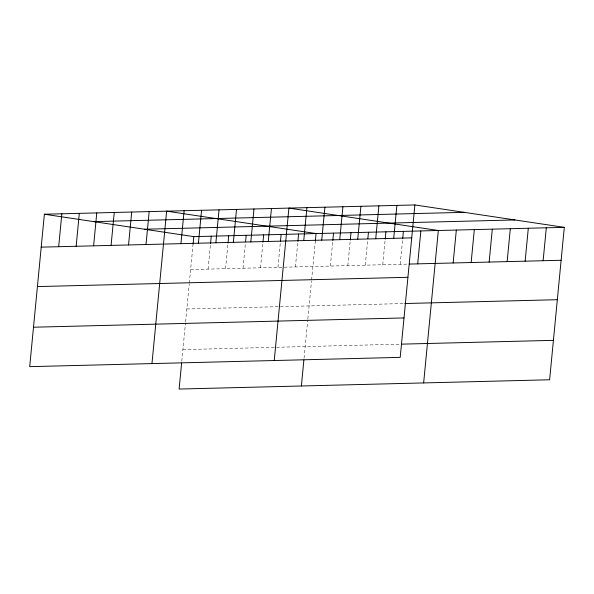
<?xml version="1.0" encoding="UTF-8"?>
<svg xmlns="http://www.w3.org/2000/svg" width="594" height="594" viewBox="0 0 594 594"><rect width="100%" height="100%" fill="white"/><g stroke="black" fill="none" stroke-linecap="round" stroke-linejoin="round"><path stroke-width="0.45" stroke-dasharray="2.97 2.23" d="M181.786 361.271L185.491 322.839M185.58 321.911L189.241 283.887M189.33 282.996L193.087 243.941M208.086 269.112L210.469 244.416M225.557 268.674L227.933 243.978M243.02 268.236L245.485 242.627M260.491 267.797L262.867 243.109M277.955 267.359L280.42 241.758M295.418 266.921L297.802 242.233M304.054 358.212L307.759 319.772M307.848 318.852L311.508 280.828M311.598 279.93L315.355 240.882M330.353 266.045L332.737 241.357M347.824 265.615L350.2 240.919M365.288 265.176L367.753 239.568M382.759 264.738L385.135 240.043M400.222 264.3L402.687 238.691M190.622 269.55L408.494 264.092M186.82 308.984L403.779 303.549M182.907 349.621L399.866 344.186"/><path stroke-width="0.89" d="M414.887 204.945L44.379 214.226L29.7 366.654L400.208 357.373L414.887 204.945L564.3 227.346L549.621 379.774L179.113 389.055L181.615 363.06M58.672 246.71L61.843 213.788M76.143 246.272L79.314 213.35M93.607 245.834L96.777 212.912M111.078 245.396L114.248 212.474M128.542 244.958L131.712 212.036M146.005 244.52L149.176 211.598M151.967 363.595L166.647 211.16L316.06 233.561L315.355 240.882M180.94 243.644L184.11 210.722M193.087 243.941L193.793 236.627L564.3 227.346M198.411 243.206L201.581 210.283M210.551 243.503L211.256 236.189M215.874 242.775L219.045 209.845M228.022 243.065L228.727 235.751M233.345 242.337L236.516 209.415M245.574 241.713L246.191 235.313M250.809 241.899L253.98 208.977M262.956 242.189L263.662 234.875M268.273 241.461L271.443 208.539M280.42 241.758L281.125 234.437M274.235 360.528L288.914 208.1L438.327 230.502L423.648 382.93M297.891 241.32L298.589 233.999M303.742 240.57L306.912 207.648M301.381 385.996L303.883 360.001M321.733 240.117L324.903 207.195M332.818 240.444L333.524 233.123M339.731 239.672L342.901 206.749M350.289 240.006L350.995 232.692M357.729 239.219L360.9 206.296M367.842 238.654L368.458 232.254M375.727 238.766L378.89 205.843M385.224 239.13L385.929 231.816M393.718 238.32L396.889 205.398M402.687 238.691L403.393 231.378M417.693 263.862L420.856 230.94M453.155 262.971L456.326 230.049M471.146 262.526L474.316 229.603M489.144 262.073L492.315 229.15M507.142 261.62L510.313 228.697M525.141 261.167L528.311 228.244M543.131 260.721L546.302 227.799M93.681 221.614L464.196 212.34M144.483 229.232L514.991 219.951M41.209 247.149L411.716 237.867M409.415 264.07L561.13 260.269M37.407 286.583L407.922 277.301M404.7 303.527L557.335 299.703M33.494 327.22L404.009 317.939M401.707 344.141L553.422 340.34M44.379 214.226L193.793 236.627"/></g></svg>
